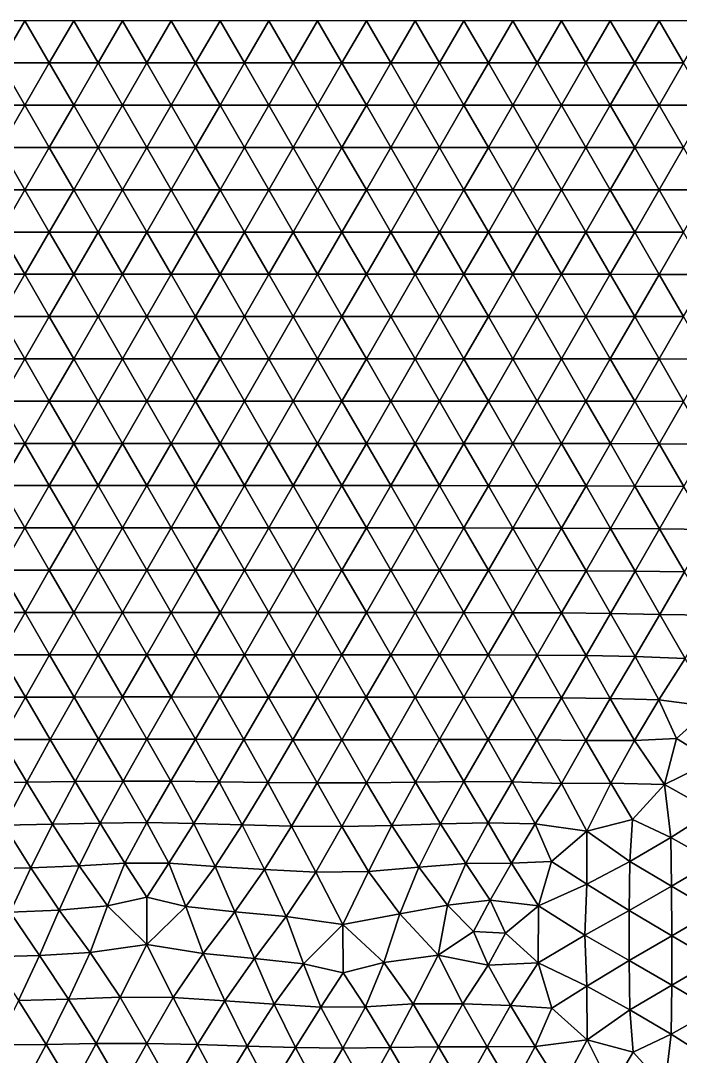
# Model space of a CAD drawing. Header units: metres. Extents: x 0 to 72, y -280 to 0.
# Drawn here: x 9.383 to 12.087, y -4.244 to 0 of the extents above; entities that cross this region are included whole.
import ezdxf

# ---------------------------------------------------------------- set-up
doc = ezdxf.new("R2010")
doc.units = ezdxf.units.M

msp = doc.modelspace()

# ---------------------------------------------------------------- linework, layer by layer
at = {"layer": 'layer', "color": 0}
for points in [[(9.4, 0), (9.2, 0), (9.3, -0.173205)], [(9.5, -0.173205), (9.4, 0), (9.3, -0.173205)], [(9.6, 0), (9.4, 0), (9.5, -0.173205)], [(9.7, -0.173205), (9.6, 0), (9.5, -0.173205)], [(9.8, 0), (9.6, 0), (9.7, -0.173205)], [(9.9, -0.173205), (9.8, 0), (9.7, -0.173205)], [(10, 0), (9.8, 0), (9.9, -0.173205)], [(10.1, -0.173205), (10, 0), (9.9, -0.173205)], [(10.2, 0), (10, 0), (10.1, -0.173205)], [(10.3, -0.173205), (10.2, 0), (10.1, -0.173205)], [(10.4, 0), (10.2, 0), (10.3, -0.173205)], [(10.5, -0.173205), (10.4, 0), (10.3, -0.173205)], [(10.6, 0), (10.4, 0), (10.5, -0.173205)], [(10.7, -0.173205), (10.6, 0), (10.5, -0.173205)], [(10.8, 0), (10.6, 0), (10.7, -0.173205)], [(10.9, -0.173205), (10.8, 0), (10.7, -0.173205)], [(11, 0), (10.8, 0), (10.9, -0.173205)], [(11.1, -0.173205), (11, 0), (10.9, -0.173205)], [(11.2, 0), (11, 0), (11.1, -0.173205)], [(11.3, -0.173205), (11.2, 0), (11.1, -0.173205)], [(11.4, 0), (11.2, 0), (11.3, -0.173205)], [(11.5, -0.173205), (11.4, 0), (11.3, -0.173205)], [(11.6, 0), (11.4, 0), (11.5, -0.173205)], [(11.7, -0.173206), (11.6, 0), (11.5, -0.173205)], [(11.8, 0), (11.6, 0), (11.7, -0.173206)], [(11.9, -0.173207), (11.8, 0), (11.7, -0.173206)], [(12, 0), (11.8, 0), (11.9, -0.173207)], [(12.1, -0.17321), (12, 0), (11.9, -0.173207)], [(12.2, 0), (12, 0), (12.1, -0.17321)], [(9.4, -0.34641), (9.3, -0.173205), (9.2, -0.34641)], [(9.5, -0.173205), (9.3, -0.173205), (9.4, -0.34641)], [(9.6, -0.34641), (9.5, -0.173205), (9.4, -0.34641)], [(9.7, -0.173205), (9.5, -0.173205), (9.6, -0.34641)], [(9.8, -0.34641), (9.7, -0.173205), (9.6, -0.34641)], [(9.9, -0.173205), (9.7, -0.173205), (9.8, -0.34641)], [(10, -0.34641), (9.9, -0.173205), (9.8, -0.34641)], [(10.1, -0.173205), (9.9, -0.173205), (10, -0.34641)], [(10.2, -0.34641), (10.1, -0.173205), (10, -0.34641)], [(10.3, -0.173205), (10.1, -0.173205), (10.2, -0.34641)], [(10.4, -0.34641), (10.3, -0.173205), (10.2, -0.34641)], [(10.5, -0.173205), (10.3, -0.173205), (10.4, -0.34641)], [(10.6, -0.34641), (10.5, -0.173205), (10.4, -0.34641)], [(10.7, -0.173205), (10.5, -0.173205), (10.6, -0.34641)], [(10.8, -0.34641), (10.7, -0.173205), (10.6, -0.34641)], [(10.9, -0.173205), (10.7, -0.173205), (10.8, -0.34641)], [(11, -0.34641), (10.9, -0.173205), (10.8, -0.34641)], [(11.1, -0.173205), (10.9, -0.173205), (11, -0.34641)], [(11.2, -0.34641), (11.1, -0.173205), (11, -0.34641)], [(11.3, -0.173205), (11.1, -0.173205), (11.2, -0.34641)], [(11.4, -0.346411), (11.3, -0.173205), (11.2, -0.34641)], [(11.5, -0.173205), (11.3, -0.173205), (11.4, -0.346411)], [(11.6, -0.346412), (11.5, -0.173205), (11.4, -0.346411)], [(11.7, -0.173206), (11.5, -0.173205), (11.6, -0.346412)], [(11.8, -0.346413), (11.7, -0.173206), (11.6, -0.346412)], [(11.9, -0.173207), (11.7, -0.173206), (11.8, -0.346413)], [(12, -0.346417), (11.9, -0.173207), (11.8, -0.346413)], [(12.1, -0.17321), (11.9, -0.173207), (12, -0.346417)], [(12.2, -0.346426), (12.1, -0.17321), (12, -0.346417)], [(9.4, -0.34641), (9.2, -0.34641), (9.3, -0.519615)], [(9.5, -0.519615), (9.4, -0.34641), (9.3, -0.519615)], [(9.6, -0.34641), (9.4, -0.34641), (9.5, -0.519615)], [(9.7, -0.519615), (9.6, -0.34641), (9.5, -0.519615)], [(9.8, -0.34641), (9.6, -0.34641), (9.7, -0.519615)], [(9.9, -0.519615), (9.8, -0.34641), (9.7, -0.519615)], [(10, -0.34641), (9.8, -0.34641), (9.9, -0.519615)], [(10.1, -0.519615), (10, -0.34641), (9.9, -0.519615)], [(10.2, -0.34641), (10, -0.34641), (10.1, -0.519615)], [(10.3, -0.519615), (10.2, -0.34641), (10.1, -0.519615)], [(10.4, -0.34641), (10.2, -0.34641), (10.3, -0.519615)], [(10.5, -0.519615), (10.4, -0.34641), (10.3, -0.519615)], [(10.6, -0.34641), (10.4, -0.34641), (10.5, -0.519615)], [(10.7, -0.519615), (10.6, -0.34641), (10.5, -0.519615)], [(10.8, -0.34641), (10.6, -0.34641), (10.7, -0.519615)], [(10.9, -0.519615), (10.8, -0.34641), (10.7, -0.519615)], [(11, -0.34641), (10.8, -0.34641), (10.9, -0.519615)], [(11.1, -0.519616), (11, -0.34641), (10.9, -0.519615)], [(11.2, -0.34641), (11, -0.34641), (11.1, -0.519616)], [(11.3, -0.519616), (11.2, -0.34641), (11.1, -0.519616)], [(11.4, -0.346411), (11.2, -0.34641), (11.3, -0.519616)], [(11.5, -0.519617), (11.4, -0.346411), (11.3, -0.519616)], [(11.6, -0.346412), (11.4, -0.346411), (11.5, -0.519617)], [(11.7, -0.51962), (11.6, -0.346412), (11.5, -0.519617)], [(11.8, -0.346413), (11.6, -0.346412), (11.7, -0.51962)], [(11.9, -0.519626), (11.8, -0.346413), (11.7, -0.51962)], [(12, -0.346417), (11.8, -0.346413), (11.9, -0.519626)], [(12.1, -0.519638), (12, -0.346417), (11.9, -0.519626)], [(12.2, -0.346426), (12, -0.346417), (12.1, -0.519638)], [(9.4, -0.69282), (9.3, -0.519615), (9.2, -0.69282)], [(9.5, -0.519615), (9.3, -0.519615), (9.4, -0.69282)], [(9.6, -0.69282), (9.5, -0.519615), (9.4, -0.69282)], [(9.7, -0.519615), (9.5, -0.519615), (9.6, -0.69282)], [(9.8, -0.69282), (9.7, -0.519615), (9.6, -0.69282)], [(9.9, -0.519615), (9.7, -0.519615), (9.8, -0.69282)], [(10, -0.69282), (9.9, -0.519615), (9.8, -0.69282)], [(10.1, -0.519615), (9.9, -0.519615), (10, -0.69282)], [(10.2, -0.69282), (10.1, -0.519615), (10, -0.69282)], [(10.3, -0.519615), (10.1, -0.519615), (10.2, -0.69282)], [(10.4, -0.69282), (10.3, -0.519615), (10.2, -0.69282)], [(10.5, -0.519615), (10.3, -0.519615), (10.4, -0.69282)], [(10.6, -0.69282), (10.5, -0.519615), (10.4, -0.69282)], [(10.7, -0.519615), (10.5, -0.519615), (10.6, -0.69282)], [(10.8, -0.692821), (10.7, -0.519615), (10.6, -0.69282)], [(10.9, -0.519615), (10.7, -0.519615), (10.8, -0.692821)], [(11, -0.692821), (10.9, -0.519615), (10.8, -0.692821)], [(11.1, -0.519616), (10.9, -0.519615), (11, -0.692821)], [(11.2, -0.692821), (11.1, -0.519616), (11, -0.692821)], [(11.3, -0.519616), (11.1, -0.519616), (11.2, -0.692821)], [(11.4, -0.692823), (11.3, -0.519616), (11.2, -0.692821)], [(11.5, -0.519617), (11.3, -0.519616), (11.4, -0.692823)], [(11.6, -0.692827), (11.5, -0.519617), (11.4, -0.692823)], [(11.7, -0.51962), (11.5, -0.519617), (11.6, -0.692827)], [(11.8, -0.692836), (11.7, -0.51962), (11.6, -0.692827)], [(11.9, -0.519626), (11.7, -0.51962), (11.8, -0.692836)], [(12, -0.692853), (11.9, -0.519626), (11.8, -0.692836)], [(12.1, -0.519638), (11.9, -0.519626), (12, -0.692853)], [(12.2, -0.692888), (12.1, -0.519638), (12, -0.692853)], [(9.4, -0.69282), (9.2, -0.69282), (9.3, -0.866026)], [(9.5, -0.866026), (9.4, -0.69282), (9.3, -0.866026)], [(9.6, -0.69282), (9.4, -0.69282), (9.5, -0.866026)], [(9.7, -0.866026), (9.6, -0.69282), (9.5, -0.866026)], [(9.8, -0.69282), (9.6, -0.69282), (9.7, -0.866026)], [(9.9, -0.866026), (9.8, -0.69282), (9.7, -0.866026)], [(10, -0.69282), (9.8, -0.69282), (9.9, -0.866026)], [(10.1, -0.866026), (10, -0.69282), (9.9, -0.866026)], [(10.2, -0.69282), (10, -0.69282), (10.1, -0.866026)], [(10.3, -0.866026), (10.2, -0.69282), (10.1, -0.866026)], [(10.4, -0.69282), (10.2, -0.69282), (10.3, -0.866026)], [(10.5, -0.866026), (10.4, -0.69282), (10.3, -0.866026)], [(10.6, -0.69282), (10.4, -0.69282), (10.5, -0.866026)], [(10.7, -0.866026), (10.6, -0.69282), (10.5, -0.866026)], [(10.8, -0.692821), (10.6, -0.69282), (10.7, -0.866026)], [(10.9, -0.866026), (10.8, -0.692821), (10.7, -0.866026)], [(11, -0.692821), (10.8, -0.692821), (10.9, -0.866026)], [(11.1, -0.866027), (11, -0.692821), (10.9, -0.866026)], [(11.2, -0.692821), (11, -0.692821), (11.1, -0.866027)], [(11.3, -0.866029), (11.2, -0.692821), (11.1, -0.866027)], [(11.4, -0.692823), (11.2, -0.692821), (11.3, -0.866029)], [(11.5, -0.866034), (11.4, -0.692823), (11.3, -0.866029)], [(11.6, -0.692827), (11.4, -0.692823), (11.5, -0.866034)], [(11.7, -0.866046), (11.6, -0.692827), (11.5, -0.866034)], [(11.8, -0.692836), (11.6, -0.692827), (11.7, -0.866046)], [(11.9, -0.866071), (11.8, -0.692836), (11.7, -0.866046)], [(12, -0.692853), (11.8, -0.692836), (11.9, -0.866071)], [(12.1, -0.86612), (12, -0.692853), (11.9, -0.866071)], [(12.2, -0.692888), (12, -0.692853), (12.1, -0.86612)], [(9.4, -1.03923), (9.3, -0.866026), (9.2, -1.03923)], [(9.5, -0.866026), (9.3, -0.866026), (9.4, -1.03923)], [(9.6, -1.03923), (9.5, -0.866026), (9.4, -1.03923)], [(9.7, -0.866026), (9.5, -0.866026), (9.6, -1.03923)], [(9.8, -1.03923), (9.7, -0.866026), (9.6, -1.03923)], [(9.9, -0.866026), (9.7, -0.866026), (9.8, -1.03923)], [(10, -1.03923), (9.9, -0.866026), (9.8, -1.03923)], [(10.1, -0.866026), (9.9, -0.866026), (10, -1.03923)], [(10.2, -1.03923), (10.1, -0.866026), (10, -1.03923)], [(10.3, -0.866026), (10.1, -0.866026), (10.2, -1.03923)], [(10.4, -1.03923), (10.3, -0.866026), (10.2, -1.03923)], [(10.5, -0.866026), (10.3, -0.866026), (10.4, -1.03923)], [(10.6, -1.03923), (10.5, -0.866026), (10.4, -1.03923)], [(10.7, -0.866026), (10.5, -0.866026), (10.6, -1.03923)], [(10.8, -1.03923), (10.7, -0.866026), (10.6, -1.03923)], [(10.9, -0.866026), (10.7, -0.866026), (10.8, -1.03923)], [(11, -1.03923), (10.9, -0.866026), (10.8, -1.03923)], [(11.1, -0.866027), (10.9, -0.866026), (11, -1.03923)], [(11.2, -1.03923), (11.1, -0.866027), (11, -1.03923)], [(11.3, -0.866029), (11.1, -0.866027), (11.2, -1.03923)], [(11.4, -1.03924), (11.3, -0.866029), (11.2, -1.03923)], [(11.5, -0.866034), (11.3, -0.866029), (11.4, -1.03924)], [(11.6, -1.03926), (11.5, -0.866034), (11.4, -1.03924)], [(11.7, -0.866046), (11.5, -0.866034), (11.6, -1.03926)], [(11.8, -1.03929), (11.7, -0.866046), (11.6, -1.03926)], [(11.9, -0.866071), (11.7, -0.866046), (11.8, -1.03929)], [(12, -1.03936), (11.9, -0.866071), (11.8, -1.03929)], [(12.1, -0.86612), (11.9, -0.866071), (12, -1.03936)], [(12.2001, -1.03949), (12.1, -0.86612), (12, -1.03936)], [(9.4, -1.03923), (9.2, -1.03923), (9.3, -1.21244)], [(9.5, -1.21244), (9.4, -1.03923), (9.3, -1.21244)], [(9.6, -1.03923), (9.4, -1.03923), (9.5, -1.21244)], [(9.7, -1.21244), (9.6, -1.03923), (9.5, -1.21244)], [(9.8, -1.03923), (9.6, -1.03923), (9.7, -1.21244)], [(9.9, -1.21244), (9.8, -1.03923), (9.7, -1.21244)], [(10, -1.03923), (9.8, -1.03923), (9.9, -1.21244)], [(10.1, -1.21244), (10, -1.03923), (9.9, -1.21244)], [(10.2, -1.03923), (10, -1.03923), (10.1, -1.21244)], [(10.3, -1.21244), (10.2, -1.03923), (10.1, -1.21244)], [(10.4, -1.03923), (10.2, -1.03923), (10.3, -1.21244)], [(10.5, -1.21244), (10.4, -1.03923), (10.3, -1.21244)], [(10.6, -1.03923), (10.4, -1.03923), (10.5, -1.21244)], [(10.7, -1.21244), (10.6, -1.03923), (10.5, -1.21244)], [(10.8, -1.03923), (10.6, -1.03923), (10.7, -1.21244)], [(10.9, -1.21244), (10.8, -1.03923), (10.7, -1.21244)], [(11, -1.03923), (10.8, -1.03923), (10.9, -1.21244)], [(11.1, -1.21244), (11, -1.03923), (10.9, -1.21244)], [(11.2, -1.03923), (11, -1.03923), (11.1, -1.21244)], [(11.3, -1.21245), (11.2, -1.03923), (11.1, -1.21244)], [(11.4, -1.03924), (11.2, -1.03923), (11.3, -1.21245)], [(11.5, -1.21247), (11.4, -1.03924), (11.3, -1.21245)], [(11.6, -1.03926), (11.4, -1.03924), (11.5, -1.21247)], [(11.7, -1.21252), (11.6, -1.03926), (11.5, -1.21247)], [(11.8, -1.03929), (11.6, -1.03926), (11.7, -1.21252)], [(11.9001, -1.21262), (11.8, -1.03929), (11.7, -1.21252)], [(12, -1.03936), (11.8, -1.03929), (11.9001, -1.21262)], [(12.1001, -1.21279), (12, -1.03936), (11.9001, -1.21262)], [(12.2001, -1.03949), (12, -1.03936), (12.1001, -1.21279)], [(9.4, -1.38564), (9.3, -1.21244), (9.2, -1.38564)], [(9.5, -1.21244), (9.3, -1.21244), (9.4, -1.38564)], [(9.6, -1.38564), (9.5, -1.21244), (9.4, -1.38564)], [(9.7, -1.21244), (9.5, -1.21244), (9.6, -1.38564)], [(9.8, -1.38564), (9.7, -1.21244), (9.6, -1.38564)], [(9.9, -1.21244), (9.7, -1.21244), (9.8, -1.38564)], [(10, -1.38564), (9.9, -1.21244), (9.8, -1.38564)], [(10.1, -1.21244), (9.9, -1.21244), (10, -1.38564)], [(10.2, -1.38564), (10.1, -1.21244), (10, -1.38564)], [(10.3, -1.21244), (10.1, -1.21244), (10.2, -1.38564)], [(10.4, -1.38564), (10.3, -1.21244), (10.2, -1.38564)], [(10.5, -1.21244), (10.3, -1.21244), (10.4, -1.38564)], [(10.6, -1.38564), (10.5, -1.21244), (10.4, -1.38564)], [(10.7, -1.21244), (10.5, -1.21244), (10.6, -1.38564)], [(10.8, -1.38564), (10.7, -1.21244), (10.6, -1.38564)], [(10.9, -1.21244), (10.7, -1.21244), (10.8, -1.38564)], [(11, -1.38565), (10.9, -1.21244), (10.8, -1.38564)], [(11.1, -1.21244), (10.9, -1.21244), (11, -1.38565)], [(11.2, -1.38566), (11.1, -1.21244), (11, -1.38565)], [(11.3, -1.21245), (11.1, -1.21244), (11.2, -1.38566)], [(11.4, -1.38568), (11.3, -1.21245), (11.2, -1.38566)], [(11.5, -1.21247), (11.3, -1.21245), (11.4, -1.38568)], [(11.6, -1.38575), (11.5, -1.21247), (11.4, -1.38568)], [(11.7, -1.21252), (11.5, -1.21247), (11.6, -1.38575)], [(11.8001, -1.38588), (11.7, -1.21252), (11.6, -1.38575)], [(11.9001, -1.21262), (11.7, -1.21252), (11.8001, -1.38588)], [(12.0002, -1.38612), (11.9001, -1.21262), (11.8001, -1.38588)], [(12.1001, -1.21279), (11.9001, -1.21262), (12.0002, -1.38612)], [(12.2004, -1.38653), (12.1001, -1.21279), (12.0002, -1.38612)], [(9.4, -1.38564), (9.2, -1.38564), (9.30001, -1.55885)], [(9.50001, -1.55885), (9.4, -1.38564), (9.30001, -1.55885)], [(9.6, -1.38564), (9.4, -1.38564), (9.50001, -1.55885)], [(9.70001, -1.55885), (9.6, -1.38564), (9.50001, -1.55885)], [(9.8, -1.38564), (9.6, -1.38564), (9.70001, -1.55885)], [(9.90001, -1.55885), (9.8, -1.38564), (9.70001, -1.55885)], [(10, -1.38564), (9.8, -1.38564), (9.90001, -1.55885)], [(10.1, -1.55885), (10, -1.38564), (9.90001, -1.55885)], [(10.2, -1.38564), (10, -1.38564), (10.1, -1.55885)], [(10.3, -1.55885), (10.2, -1.38564), (10.1, -1.55885)], [(10.4, -1.38564), (10.2, -1.38564), (10.3, -1.55885)], [(10.5, -1.55885), (10.4, -1.38564), (10.3, -1.55885)], [(10.6, -1.38564), (10.4, -1.38564), (10.5, -1.55885)], [(10.7, -1.55885), (10.6, -1.38564), (10.5, -1.55885)], [(10.8, -1.38564), (10.6, -1.38564), (10.7, -1.55885)], [(10.9, -1.55886), (10.8, -1.38564), (10.7, -1.55885)], [(11, -1.38565), (10.8, -1.38564), (10.9, -1.55886)], [(11.1, -1.55887), (11, -1.38565), (10.9, -1.55886)], [(11.2, -1.38566), (11, -1.38565), (11.1, -1.55887)], [(11.3, -1.5589), (11.2, -1.38566), (11.1, -1.55887)], [(11.4, -1.38568), (11.2, -1.38566), (11.3, -1.5589)], [(11.5, -1.55897), (11.4, -1.38568), (11.3, -1.5589)], [(11.6, -1.38575), (11.4, -1.38568), (11.5, -1.55897)], [(11.7001, -1.55914), (11.6, -1.38575), (11.5, -1.55897)], [(11.8001, -1.38588), (11.6, -1.38575), (11.7001, -1.55914)], [(11.9003, -1.55947), (11.8001, -1.38588), (11.7001, -1.55914)], [(12.0002, -1.38612), (11.8001, -1.38588), (11.9003, -1.55947)], [(12.1006, -1.56004), (12.0002, -1.38612), (11.9003, -1.55947)], [(12.2004, -1.38653), (12.0002, -1.38612), (12.1006, -1.56004)], [(9.40002, -1.73206), (9.30001, -1.55885), (9.20002, -1.73207)], [(9.50001, -1.55885), (9.30001, -1.55885), (9.40002, -1.73206)], [(9.60002, -1.73206), (9.50001, -1.55885), (9.40002, -1.73206)], [(9.70001, -1.55885), (9.50001, -1.55885), (9.60002, -1.73206)], [(9.80002, -1.73206), (9.70001, -1.55885), (9.60002, -1.73206)], [(9.90001, -1.55885), (9.70001, -1.55885), (9.80002, -1.73206)], [(10, -1.73206), (9.90001, -1.55885), (9.80002, -1.73206)], [(10.1, -1.55885), (9.90001, -1.55885), (10, -1.73206)], [(10.2, -1.73206), (10.1, -1.55885), (10, -1.73206)], [(10.3, -1.55885), (10.1, -1.55885), (10.2, -1.73206)], [(10.4, -1.73206), (10.3, -1.55885), (10.2, -1.73206)], [(10.5, -1.55885), (10.3, -1.55885), (10.4, -1.73206)], [(10.6, -1.73206), (10.5, -1.55885), (10.4, -1.73206)], [(10.7, -1.55885), (10.5, -1.55885), (10.6, -1.73206)], [(10.8, -1.73207), (10.7, -1.55885), (10.6, -1.73206)], [(10.9, -1.55886), (10.7, -1.55885), (10.8, -1.73207)], [(11, -1.73208), (10.9, -1.55886), (10.8, -1.73207)], [(11.1, -1.55887), (10.9, -1.55886), (11, -1.73208)], [(11.2, -1.73211), (11.1, -1.55887), (11, -1.73208)], [(11.3, -1.5589), (11.1, -1.55887), (11.2, -1.73211)], [(11.4, -1.7322), (11.3, -1.5589), (11.2, -1.73211)], [(11.5, -1.55897), (11.3, -1.5589), (11.4, -1.7322)], [(11.6001, -1.7324), (11.5, -1.55897), (11.4, -1.7322)], [(11.7001, -1.55914), (11.5, -1.55897), (11.6001, -1.7324)], [(11.8004, -1.73281), (11.7001, -1.55914), (11.6001, -1.7324)], [(11.9003, -1.55947), (11.7001, -1.55914), (11.8004, -1.73281)], [(12.0008, -1.73356), (11.9003, -1.55947), (11.8004, -1.73281)], [(12.1006, -1.56004), (11.9003, -1.55947), (12.0008, -1.73356)], [(12.2016, -1.73476), (12.1006, -1.56004), (12.0008, -1.73356)], [(9.40002, -1.73206), (9.20002, -1.73207), (9.30005, -1.90529)], [(9.50005, -1.90528), (9.40002, -1.73206), (9.30005, -1.90529)], [(9.60002, -1.73206), (9.40002, -1.73206), (9.50005, -1.90528)], [(9.70004, -1.90527), (9.60002, -1.73206), (9.50005, -1.90528)], [(9.80002, -1.73206), (9.60002, -1.73206), (9.70004, -1.90527)], [(9.90002, -1.90527), (9.80002, -1.73206), (9.70004, -1.90527)], [(10, -1.73206), (9.80002, -1.73206), (9.90002, -1.90527)], [(10.1, -1.90526), (10, -1.73206), (9.90002, -1.90527)], [(10.2, -1.73206), (10, -1.73206), (10.1, -1.90526)], [(10.3, -1.90527), (10.2, -1.73206), (10.1, -1.90526)], [(10.4, -1.73206), (10.2, -1.73206), (10.3, -1.90527)], [(10.5, -1.90527), (10.4, -1.73206), (10.3, -1.90527)], [(10.6, -1.73206), (10.4, -1.73206), (10.5, -1.90527)], [(10.7, -1.90528), (10.6, -1.73206), (10.5, -1.90527)], [(10.8, -1.73207), (10.6, -1.73206), (10.7, -1.90528)], [(10.9, -1.90529), (10.8, -1.73207), (10.7, -1.90528)], [(11, -1.73208), (10.8, -1.73207), (10.9, -1.90529)], [(11.1, -1.90533), (11, -1.73208), (10.9, -1.90529)], [(11.2, -1.73211), (11, -1.73208), (11.1, -1.90533)], [(11.3, -1.90542), (11.2, -1.73211), (11.1, -1.90533)], [(11.4, -1.7322), (11.2, -1.73211), (11.3, -1.90542)], [(11.5001, -1.90565), (11.4, -1.7322), (11.3, -1.90542)], [(11.6001, -1.7324), (11.4, -1.7322), (11.5001, -1.90565)], [(11.7004, -1.90613), (11.6001, -1.7324), (11.5001, -1.90565)], [(11.8004, -1.73281), (11.6001, -1.7324), (11.7004, -1.90613)], [(11.9009, -1.90704), (11.8004, -1.73281), (11.7004, -1.90613)], [(12.0008, -1.73356), (11.8004, -1.73281), (11.9009, -1.90704)], [(12.1019, -1.90856), (12.0008, -1.73356), (11.9009, -1.90704)], [(12.2016, -1.73476), (12.0008, -1.73356), (12.1019, -1.90856)], [(9.40011, -2.07851), (9.30005, -1.90529), (9.20012, -2.07853)], [(9.50005, -1.90528), (9.30005, -1.90529), (9.40011, -2.07851)], [(9.60009, -2.0785), (9.50005, -1.90528), (9.40011, -2.07851)], [(9.70004, -1.90527), (9.50005, -1.90528), (9.60009, -2.0785)], [(9.80006, -2.07848), (9.70004, -1.90527), (9.60009, -2.0785)], [(9.90002, -1.90527), (9.70004, -1.90527), (9.80006, -2.07848)], [(10, -2.07848), (9.90002, -1.90527), (9.80006, -2.07848)], [(10.1, -1.90526), (9.90002, -1.90527), (10, -2.07848)], [(10.2, -2.07848), (10.1, -1.90526), (10, -2.07848)], [(10.3, -1.90527), (10.1, -1.90526), (10.2, -2.07848)], [(10.4, -2.07849), (10.3, -1.90527), (10.2, -2.07848)], [(10.5, -1.90527), (10.3, -1.90527), (10.4, -2.07849)], [(10.6, -2.07851), (10.5, -1.90527), (10.4, -2.07849)], [(10.7, -1.90528), (10.5, -1.90527), (10.6, -2.07851)], [(10.8, -2.07852), (10.7, -1.90528), (10.6, -2.07851)], [(10.9, -1.90529), (10.7, -1.90528), (10.8, -2.07852)], [(11, -2.07855), (10.9, -1.90529), (10.8, -2.07852)], [(11.1, -1.90533), (10.9, -1.90529), (11, -2.07855)], [(11.2, -2.07864), (11.1, -1.90533), (11, -2.07855)], [(11.3, -1.90542), (11.1, -1.90533), (11.2, -2.07864)], [(11.4001, -2.07888), (11.3, -1.90542), (11.2, -2.07864)], [(11.5001, -1.90565), (11.3, -1.90542), (11.4001, -2.07888)], [(11.6003, -2.07942), (11.5001, -1.90565), (11.4001, -2.07888)], [(11.7004, -1.90613), (11.5001, -1.90565), (11.6003, -2.07942)], [(11.8009, -2.08046), (11.7004, -1.90613), (11.6003, -2.07942)], [(11.9009, -1.90704), (11.7004, -1.90613), (11.8009, -2.08046)], [(12.002, -2.08218), (11.9009, -1.90704), (11.8009, -2.08046)], [(12.1019, -1.90856), (11.9009, -1.90704), (12.002, -2.08218)], [(12.2038, -2.08485), (12.1019, -1.90856), (12.002, -2.08218)], [(9.40011, -2.07851), (9.20012, -2.07853), (9.30025, -2.25179)], [(9.50022, -2.25175), (9.40011, -2.07851), (9.30025, -2.25179)], [(9.60009, -2.0785), (9.40011, -2.07851), (9.50022, -2.25175)], [(9.70016, -2.25172), (9.60009, -2.0785), (9.50022, -2.25175)], [(9.80006, -2.07848), (9.60009, -2.0785), (9.70016, -2.25172)], [(9.90009, -2.25169), (9.80006, -2.07848), (9.70016, -2.25172)], [(10, -2.07848), (9.80006, -2.07848), (9.90009, -2.25169)], [(10.1, -2.2517), (10, -2.07848), (9.90009, -2.25169)], [(10.2, -2.07848), (10, -2.07848), (10.1, -2.2517)], [(10.3, -2.25172), (10.2, -2.07848), (10.1, -2.2517)], [(10.4, -2.07849), (10.2, -2.07848), (10.3, -2.25172)], [(10.4999, -2.25175), (10.4, -2.07849), (10.3, -2.25172)], [(10.6, -2.07851), (10.4, -2.07849), (10.4999, -2.25175)], [(10.6999, -2.25178), (10.6, -2.07851), (10.4999, -2.25175)], [(10.8, -2.07852), (10.6, -2.07851), (10.6999, -2.25178)], [(10.8999, -2.2518), (10.8, -2.07852), (10.6999, -2.25178)], [(11, -2.07855), (10.8, -2.07852), (10.8999, -2.2518)], [(11.1, -2.25187), (11, -2.07855), (10.8999, -2.2518)], [(11.2, -2.07864), (11, -2.07855), (11.1, -2.25187)], [(11.3, -2.25209), (11.2, -2.07864), (11.1, -2.25187)], [(11.4001, -2.07888), (11.2, -2.07864), (11.3, -2.25209)], [(11.5002, -2.25265), (11.4001, -2.07888), (11.3, -2.25209)], [(11.6003, -2.07942), (11.4001, -2.07888), (11.5002, -2.25265)], [(11.7007, -2.2538), (11.6003, -2.07942), (11.5002, -2.25265)], [(11.8009, -2.08046), (11.6003, -2.07942), (11.7007, -2.2538)], [(11.9019, -2.25578), (11.8009, -2.08046), (11.7007, -2.2538)], [(12.002, -2.08218), (11.8009, -2.08046), (11.9019, -2.25578)], [(12.1038, -2.25852), (12.002, -2.08218), (11.9019, -2.25578)], [(12.2038, -2.08485), (12.002, -2.08218), (12.1038, -2.25852)], [(9.4005, -2.42508), (9.30025, -2.25179), (9.20053, -2.42516)], [(9.50022, -2.25175), (9.30025, -2.25179), (9.4005, -2.42508)], [(9.6004, -2.42499), (9.50022, -2.25175), (9.4005, -2.42508)], [(9.70016, -2.25172), (9.50022, -2.25175), (9.6004, -2.42499)], [(9.80025, -2.42492), (9.70016, -2.25172), (9.6004, -2.42499)], [(9.90009, -2.25169), (9.70016, -2.25172), (9.80025, -2.42492)], [(10.0001, -2.42491), (9.90009, -2.25169), (9.80025, -2.42492)], [(10.1, -2.2517), (9.90009, -2.25169), (10.0001, -2.42491)], [(10.1999, -2.42495), (10.1, -2.2517), (10.0001, -2.42491)], [(10.3, -2.25172), (10.1, -2.2517), (10.1999, -2.42495)], [(10.3998, -2.42503), (10.3, -2.25172), (10.1999, -2.42495)], [(10.4999, -2.25175), (10.3, -2.25172), (10.3998, -2.42503)], [(10.5998, -2.4251), (10.4999, -2.25175), (10.3998, -2.42503)], [(10.6999, -2.25178), (10.4999, -2.25175), (10.5998, -2.4251)], [(10.7999, -2.42513), (10.6999, -2.25178), (10.5998, -2.4251)], [(10.8999, -2.2518), (10.6999, -2.25178), (10.7999, -2.42513)], [(10.9999, -2.42516), (10.8999, -2.2518), (10.7999, -2.42513)], [(11.1, -2.25187), (10.8999, -2.2518), (10.9999, -2.42516)], [(11.1999, -2.42531), (11.1, -2.25187), (10.9999, -2.42516)], [(11.3, -2.25209), (11.1, -2.25187), (11.1999, -2.42531)], [(11.4, -2.4258), (11.3, -2.25209), (11.1999, -2.42531)], [(11.5002, -2.25265), (11.3, -2.25209), (11.4, -2.4258)], [(11.6004, -2.42695), (11.5002, -2.25265), (11.4, -2.4258)], [(11.7007, -2.2538), (11.5002, -2.25265), (11.6004, -2.42695)], [(11.8013, -2.42917), (11.7007, -2.2538), (11.6004, -2.42695)], [(11.9019, -2.25578), (11.7007, -2.2538), (11.8013, -2.42917)], [(12.0035, -2.43274), (11.9019, -2.25578), (11.8013, -2.42917)], [(12.1038, -2.25852), (11.9019, -2.25578), (12.0035, -2.43274)], [(12.2068, -2.43596), (12.1038, -2.25852), (12.0035, -2.43274)], [(9.4005, -2.42508), (9.20053, -2.42516), (9.30108, -2.59856)], [(9.50093, -2.59837), (9.4005, -2.42508), (9.30108, -2.59856)], [(9.6004, -2.42499), (9.4005, -2.42508), (9.50093, -2.59837)], [(9.70065, -2.59819), (9.6004, -2.42499), (9.50093, -2.59837)], [(9.80025, -2.42492), (9.6004, -2.42499), (9.70065, -2.59819)], [(9.90027, -2.5981), (9.80025, -2.42492), (9.70065, -2.59819)], [(10.0001, -2.42491), (9.80025, -2.42492), (9.90027, -2.5981)], [(10.0999, -2.59815), (10.0001, -2.42491), (9.90027, -2.5981)], [(10.1999, -2.42495), (10.0001, -2.42491), (10.0999, -2.59815)], [(10.2997, -2.59833), (10.1999, -2.42495), (10.0999, -2.59815)], [(10.3998, -2.42503), (10.1999, -2.42495), (10.2997, -2.59833)], [(10.4996, -2.59852), (10.3998, -2.42503), (10.2997, -2.59833)], [(10.5998, -2.4251), (10.3998, -2.42503), (10.4996, -2.59852)], [(10.6997, -2.59861), (10.5998, -2.4251), (10.4996, -2.59852)], [(10.7999, -2.42513), (10.5998, -2.4251), (10.6997, -2.59861)], [(10.8998, -2.59859), (10.7999, -2.42513), (10.6997, -2.59861)], [(10.9999, -2.42516), (10.7999, -2.42513), (10.8998, -2.59859)], [(11.0998, -2.5986), (10.9999, -2.42516), (10.8998, -2.59859)], [(11.1999, -2.42531), (10.9999, -2.42516), (11.0998, -2.5986)], [(11.2998, -2.59893), (11.1999, -2.42531), (11.0998, -2.5986)], [(11.4, -2.4258), (11.1999, -2.42531), (11.2998, -2.59893)], [(11.4999, -2.5999), (11.4, -2.4258), (11.2998, -2.59893)], [(11.6004, -2.42695), (11.4, -2.4258), (11.4999, -2.5999)], [(11.7004, -2.60192), (11.6004, -2.42695), (11.4999, -2.5999)], [(11.8013, -2.42917), (11.6004, -2.42695), (11.7004, -2.60192)], [(11.9018, -2.60589), (11.8013, -2.42917), (11.7004, -2.60192)], [(12.0035, -2.43274), (11.8013, -2.42917), (11.9018, -2.60589)], [(12.1066, -2.61351), (12.0035, -2.43274), (11.9018, -2.60589)], [(12.2068, -2.43596), (12.0035, -2.43274), (12.1066, -2.61351)], [(9.40206, -2.772), (9.30108, -2.59856), (9.20224, -2.77236)], [(9.50093, -2.59837), (9.30108, -2.59856), (9.40206, -2.772)], [(9.6016, -2.77159), (9.50093, -2.59837), (9.40206, -2.772)], [(9.70065, -2.59819), (9.50093, -2.59837), (9.6016, -2.77159)], [(9.80085, -2.77127), (9.70065, -2.59819), (9.6016, -2.77159)], [(9.90027, -2.5981), (9.70065, -2.59819), (9.80085, -2.77127)], [(10, -2.77125), (9.90027, -2.5981), (9.80085, -2.77127)], [(10.0999, -2.59815), (9.90027, -2.5981), (10, -2.77125)], [(10.1993, -2.77157), (10.0999, -2.59815), (10, -2.77125)], [(10.2997, -2.59833), (10.0999, -2.59815), (10.1993, -2.77157)], [(10.3991, -2.77206), (10.2997, -2.59833), (10.1993, -2.77157)], [(10.4996, -2.59852), (10.2997, -2.59833), (10.3991, -2.77206)], [(10.5993, -2.7724), (10.4996, -2.59852), (10.3991, -2.77206)], [(10.6997, -2.59861), (10.4996, -2.59852), (10.5993, -2.7724)], [(10.7997, -2.77238), (10.6997, -2.59861), (10.5993, -2.7724)], [(10.8998, -2.59859), (10.6997, -2.59861), (10.7997, -2.77238)], [(10.9998, -2.77214), (10.8998, -2.59859), (10.7997, -2.77238)], [(11.0998, -2.5986), (10.8998, -2.59859), (10.9998, -2.77214)], [(11.1997, -2.77213), (11.0998, -2.5986), (10.9998, -2.77214)], [(11.2998, -2.59893), (11.0998, -2.5986), (11.1997, -2.77213)], [(11.3996, -2.77287), (11.2998, -2.59893), (11.1997, -2.77213)], [(11.4999, -2.5999), (11.2998, -2.59893), (11.3996, -2.77287)], [(11.5998, -2.77448), (11.4999, -2.5999), (11.3996, -2.77287)], [(11.7004, -2.60192), (11.4999, -2.5999), (11.5998, -2.77448)], [(11.8, -2.77713), (11.7004, -2.60192), (11.5998, -2.77448)], [(11.9018, -2.60589), (11.7004, -2.60192), (11.8, -2.77713)], [(11.9991, -2.78301), (11.9018, -2.60589), (11.8, -2.77713)], [(12.1066, -2.61351), (11.9018, -2.60589), (11.9991, -2.78301)], [(12.216, -2.81199), (12.1066, -2.61351), (11.9991, -2.78301)], [(9.40206, -2.772), (9.20224, -2.77236), (9.30428, -2.94618)], [(9.50367, -2.94535), (9.40206, -2.772), (9.30428, -2.94618)], [(9.6016, -2.77159), (9.40206, -2.772), (9.50367, -2.94535)], [(9.70239, -2.94447), (9.6016, -2.77159), (9.50367, -2.94535)], [(9.80085, -2.77127), (9.6016, -2.77159), (9.70239, -2.94447)], [(9.90059, -2.94406), (9.80085, -2.77127), (9.70239, -2.94447)], [(10, -2.77125), (9.80085, -2.77127), (9.90059, -2.94406)], [(10.0989, -2.9445), (10, -2.77125), (9.90059, -2.94406)], [(10.1993, -2.77157), (10, -2.77125), (10.0989, -2.9445)], [(10.298, -2.9456), (10.1993, -2.77157), (10.0989, -2.9445)], [(10.3991, -2.77206), (10.1993, -2.77157), (10.298, -2.9456)], [(10.4983, -2.94666), (10.3991, -2.77206), (10.298, -2.9456)], [(10.5993, -2.7724), (10.3991, -2.77206), (10.4983, -2.94666)], [(10.6992, -2.94698), (10.5993, -2.7724), (10.4983, -2.94666)], [(10.7997, -2.77238), (10.5993, -2.7724), (10.6992, -2.94698)], [(10.9, -2.94636), (10.7997, -2.77238), (10.6992, -2.94698)], [(10.9998, -2.77214), (10.7997, -2.77238), (10.9, -2.94636)], [(11.1, -2.94553), (10.9998, -2.77214), (10.9, -2.94636)], [(11.1997, -2.77213), (10.9998, -2.77214), (11.1, -2.94553)], [(11.2995, -2.94569), (11.1997, -2.77213), (11.1, -2.94553)], [(11.3996, -2.77287), (11.1997, -2.77213), (11.2995, -2.94569)], [(11.4993, -2.94753), (11.3996, -2.77287), (11.2995, -2.94569)], [(11.5998, -2.77448), (11.3996, -2.77287), (11.4993, -2.94753)], [(11.7, -2.94961), (11.5998, -2.77448), (11.4993, -2.94753)], [(11.8, -2.77713), (11.5998, -2.77448), (11.7, -2.94961)], [(11.8, -2.77713), (11.7, -2.94961), (11.8991, -2.95022)], [(11.9991, -2.78301), (11.8, -2.77713), (11.8991, -2.95022)], [(12.0713, -2.94113), (11.9991, -2.78301), (11.8991, -2.95022)], [(12.216, -2.81199), (11.9991, -2.78301), (12.0713, -2.94113)], [(12.2201, -3.03316), (12.216, -2.81199), (12.0713, -2.94113)], [(9.40773, -3.12), (9.30428, -2.94618), (9.20832, -3.12139)], [(9.50367, -2.94535), (9.30428, -2.94618), (9.40773, -3.12)], [(9.60599, -3.11804), (9.50367, -2.94535), (9.40773, -3.12)], [(9.70239, -2.94447), (9.50367, -2.94535), (9.60599, -3.11804)], [(9.8027, -3.1164), (9.70239, -2.94447), (9.60599, -3.11804)], [(9.90059, -2.94406), (9.70239, -2.94447), (9.8027, -3.1164)], [(9.99876, -3.11648), (9.90059, -2.94406), (9.8027, -3.1164)], [(10.0989, -2.9445), (9.90059, -2.94406), (9.99876, -3.11648)], [(10.196, -3.11854), (10.0989, -2.9445), (9.99876, -3.11648)], [(10.298, -2.9456), (10.0989, -2.9445), (10.196, -3.11854)], [(10.3958, -3.12133), (10.298, -2.9456), (10.196, -3.11854)], [(10.4983, -2.94666), (10.298, -2.9456), (10.3958, -3.12133)], [(10.5977, -3.12307), (10.4983, -2.94666), (10.3958, -3.12133)], [(10.6992, -2.94698), (10.4983, -2.94666), (10.5977, -3.12307)], [(10.8002, -3.12242), (10.6992, -2.94698), (10.5977, -3.12307)], [(10.9, -2.94636), (10.6992, -2.94698), (10.8002, -3.12242)], [(11.0013, -3.11989), (10.9, -2.94636), (10.8002, -3.12242)], [(11.1, -2.94553), (10.9, -2.94636), (11.0013, -3.11989)], [(11.2002, -3.11794), (11.1, -2.94553), (11.0013, -3.11989)], [(11.2995, -2.94569), (11.1, -2.94553), (11.2002, -3.11794)], [(11.3982, -3.11917), (11.2995, -2.94569), (11.2002, -3.11794)], [(11.4993, -2.94753), (11.2995, -2.94569), (11.3982, -3.11917)], [(11.5994, -3.12531), (11.4993, -2.94753), (11.3982, -3.11917)], [(11.7, -2.94961), (11.4993, -2.94753), (11.5994, -3.12531)], [(11.8027, -3.12446), (11.7, -2.94961), (11.5994, -3.12531)], [(11.8991, -2.95022), (11.7, -2.94961), (11.8027, -3.12446)], [(12.0218, -3.1297), (11.8991, -2.95022), (11.8027, -3.12446)], [(12.0218, -3.1297), (12.0713, -2.94113), (11.8991, -2.95022)], [(12.0218, -3.1297), (12.2201, -3.03316), (12.0713, -2.94113)], [(12.2182, -3.2396), (12.2201, -3.03316), (12.0218, -3.1297)], [(9.40773, -3.12), (9.20832, -3.12139), (9.31478, -3.29637)], [(9.51325, -3.29307), (9.40773, -3.12), (9.31478, -3.29637)], [(9.60599, -3.11804), (9.40773, -3.12), (9.51325, -3.29307)], [(9.70865, -3.28854), (9.60599, -3.11804), (9.51325, -3.29307)], [(9.8027, -3.1164), (9.60599, -3.11804), (9.70865, -3.28854)], [(9.9006, -3.28619), (9.8027, -3.1164), (9.70865, -3.28854)], [(9.99876, -3.11648), (9.8027, -3.1164), (9.9006, -3.28619)], [(10.093, -3.2892), (9.99876, -3.11648), (9.9006, -3.28619)], [(10.196, -3.11854), (9.99876, -3.11648), (10.093, -3.2892)], [(10.2903, -3.29534), (10.196, -3.11854), (10.093, -3.2892)], [(10.3958, -3.12133), (10.196, -3.11854), (10.2903, -3.29534)], [(10.4931, -3.30101), (10.3958, -3.12133), (10.2903, -3.29534)], [(10.5977, -3.12307), (10.3958, -3.12133), (10.4931, -3.30101)], [(10.6993, -3.30261), (10.5977, -3.12307), (10.4931, -3.30101)], [(10.8002, -3.12242), (10.5977, -3.12307), (10.6993, -3.30261)], [(10.9044, -3.29783), (10.8002, -3.12242), (10.6993, -3.30261)], [(11.0013, -3.11989), (10.8002, -3.12242), (10.9044, -3.29783)], [(11.1043, -3.2907), (11.0013, -3.11989), (10.9044, -3.29783)], [(11.2002, -3.11794), (11.0013, -3.11989), (11.1043, -3.2907)], [(11.2993, -3.28751), (11.2002, -3.11794), (11.1043, -3.2907)], [(11.3982, -3.11917), (11.2002, -3.11794), (11.2993, -3.28751)], [(11.4923, -3.29173), (11.3982, -3.11917), (11.2993, -3.28751)], [(11.5994, -3.12531), (11.3982, -3.11917), (11.4923, -3.29173)], [(11.7041, -3.32073), (11.5994, -3.12531), (11.4923, -3.29173)], [(11.8027, -3.12446), (11.5994, -3.12531), (11.7041, -3.32073)], [(11.8915, -3.27328), (11.8027, -3.12446), (11.7041, -3.32073)], [(11.8915, -3.27328), (12.0218, -3.1297), (11.8027, -3.12446)], [(12.0481, -3.3468), (12.0218, -3.1297), (11.8915, -3.27328)], [(12.0481, -3.3468), (12.2182, -3.2396), (12.0218, -3.1297)], [(12.2237, -3.44543), (12.2182, -3.2396), (12.0481, -3.3468)], [(9.42503, -3.47118), (9.31478, -3.29637), (9.22541, -3.47514)], [(9.51325, -3.29307), (9.31478, -3.29637), (9.42503, -3.47118)], [(9.62201, -3.46348), (9.51325, -3.29307), (9.42503, -3.47118)], [(9.70865, -3.28854), (9.51325, -3.29307), (9.62201, -3.46348)], [(9.80975, -3.45228), (9.70865, -3.28854), (9.62201, -3.46348)], [(9.9006, -3.28619), (9.70865, -3.28854), (9.80975, -3.45228)], [(9.99068, -3.45284), (9.9006, -3.28619), (9.80975, -3.45228)], [(10.093, -3.2892), (9.9006, -3.28619), (9.99068, -3.45284)], [(10.18, -3.46606), (10.093, -3.2892), (9.99068, -3.45284)], [(10.2903, -3.29534), (10.093, -3.2892), (10.18, -3.46606)], [(10.3817, -3.47833), (10.2903, -3.29534), (10.18, -3.46606)], [(10.4931, -3.30101), (10.2903, -3.29534), (10.3817, -3.47833)], [(10.5928, -3.4893), (10.4931, -3.30101), (10.3817, -3.47833)], [(10.6993, -3.30261), (10.4931, -3.30101), (10.5928, -3.4893)], [(10.8082, -3.48602), (10.6993, -3.30261), (10.5928, -3.4893)], [(10.9044, -3.29783), (10.6993, -3.30261), (10.8082, -3.48602)], [(11.015, -3.4683), (10.9044, -3.29783), (10.8082, -3.48602)], [(11.1043, -3.2907), (10.9044, -3.29783), (11.015, -3.4683)], [(11.2084, -3.45425), (11.1043, -3.2907), (11.015, -3.4683)], [(11.2993, -3.28751), (11.1043, -3.2907), (11.2084, -3.45425)], [(11.2993, -3.28751), (11.2084, -3.45425), (11.3943, -3.45165)], [(11.4923, -3.29173), (11.2993, -3.28751), (11.3943, -3.45165)], [(11.5594, -3.44605), (11.4923, -3.29173), (11.3943, -3.45165)], [(11.7041, -3.32073), (11.4923, -3.29173), (11.5594, -3.44605)], [(11.8797, -3.44561), (11.8915, -3.27328), (11.7041, -3.32073)], [(11.8797, -3.44561), (12.0481, -3.3468), (11.8915, -3.27328)], [(11.7038, -3.53886), (11.7041, -3.32073), (11.5594, -3.44605)], [(11.7038, -3.53886), (11.8797, -3.44561), (11.7041, -3.32073)], [(12.0514, -3.54722), (12.0481, -3.3468), (11.8797, -3.44561)], [(12.0514, -3.54722), (12.2237, -3.44543), (12.0481, -3.3468)], [(9.42503, -3.47118), (9.22541, -3.47514), (9.34006, -3.65279)], [(9.54112, -3.64499), (9.42503, -3.47118), (9.34006, -3.65279)], [(9.62201, -3.46348), (9.42503, -3.47118), (9.54112, -3.64499)], [(9.73905, -3.62753), (9.62201, -3.46348), (9.54112, -3.64499)], [(9.80975, -3.45228), (9.62201, -3.46348), (9.73905, -3.62753)], [(9.89946, -3.59109), (9.80975, -3.45228), (9.73905, -3.62753)], [(9.99068, -3.45284), (9.80975, -3.45228), (9.89946, -3.59109)], [(10.0604, -3.62951), (9.99068, -3.45284), (9.89946, -3.59109)], [(10.18, -3.46606), (9.99068, -3.45284), (10.0604, -3.62951)], [(10.2613, -3.65165), (10.18, -3.46606), (10.0604, -3.62951)], [(10.3817, -3.47833), (10.18, -3.46606), (10.2613, -3.65165)], [(10.4707, -3.67053), (10.3817, -3.47833), (10.2613, -3.65165)], [(10.5928, -3.4893), (10.3817, -3.47833), (10.4707, -3.67053)], [(11.015, -3.4683), (10.8082, -3.48602), (10.9367, -3.66031)], [(11.1326, -3.62407), (11.015, -3.4683), (10.9367, -3.66031)], [(11.2084, -3.45425), (11.015, -3.4683), (11.1326, -3.62407)], [(11.3075, -3.6045), (11.2084, -3.45425), (11.1326, -3.62407)], [(11.3943, -3.45165), (11.2084, -3.45425), (11.3075, -3.6045)], [(11.5051, -3.62681), (11.3943, -3.45165), (11.3075, -3.6045)], [(11.5051, -3.62681), (11.5594, -3.44605), (11.3943, -3.45165)], [(11.5051, -3.62681), (11.7038, -3.53886), (11.5594, -3.44605)], [(11.8771, -3.64667), (11.8797, -3.44561), (11.7038, -3.53886)], [(11.8771, -3.64667), (12.0514, -3.54722), (11.8797, -3.44561)], [(12.2256, -3.64859), (12.2237, -3.44543), (12.0514, -3.54722)], [(10.7036, -3.70297), (10.5928, -3.4893), (10.4707, -3.67053)], [(10.8082, -3.48602), (10.5928, -3.4893), (10.7036, -3.70297)], [(10.9367, -3.66031), (10.8082, -3.48602), (10.7036, -3.70297)], [(11.6958, -3.7468), (11.7038, -3.53886), (11.5051, -3.62681)], [(11.6958, -3.7468), (11.8771, -3.64667), (11.7038, -3.53886)], [(12.0519, -3.74977), (12.0514, -3.54722), (11.8771, -3.64667)], [(12.0519, -3.74977), (12.2256, -3.64859), (12.0514, -3.54722)], [(9.89946, -3.59109), (9.73905, -3.62753), (9.89932, -3.78594)], [(10.0604, -3.62951), (9.89946, -3.59109), (9.89932, -3.78594)], [(11.3075, -3.6045), (11.1326, -3.62407), (11.2397, -3.73269)], [(11.3706, -3.73896), (11.3075, -3.6045), (11.2397, -3.73269)], [(11.3706, -3.73896), (11.5051, -3.62681), (11.3075, -3.6045)], [(9.54112, -3.64499), (9.34006, -3.65279), (9.45974, -3.83052)], [(9.45974, -3.83052), (9.66798, -3.818), (9.54112, -3.64499)], [(9.73905, -3.62753), (9.54112, -3.64499), (9.66798, -3.818)], [(9.66798, -3.818), (9.89932, -3.78594), (9.73905, -3.62753)], [(9.89932, -3.78594), (10.1313, -3.8227), (10.0604, -3.62951)], [(10.2613, -3.65165), (10.0604, -3.62951), (10.1313, -3.8227)], [(11.1326, -3.62407), (10.9367, -3.66031), (11.0949, -3.82889)], [(11.0949, -3.82889), (11.2397, -3.73269), (11.1326, -3.62407)], [(11.5041, -3.86043), (11.5051, -3.62681), (11.3706, -3.73896)], [(11.5041, -3.86043), (11.6958, -3.7468), (11.5051, -3.62681)], [(11.8774, -3.85104), (11.8771, -3.64667), (11.6958, -3.7468)], [(11.8774, -3.85104), (12.0519, -3.74977), (11.8771, -3.64667)], [(12.2259, -3.85168), (12.2256, -3.64859), (12.0519, -3.74977)], [(9.25683, -3.836), (9.45974, -3.83052), (9.34006, -3.65279)], [(10.1313, -3.8227), (10.3411, -3.84285), (10.2613, -3.65165)], [(10.4707, -3.67053), (10.2613, -3.65165), (10.3411, -3.84285)], [(10.3411, -3.84285), (10.5424, -3.86447), (10.4707, -3.67053)], [(10.7036, -3.70297), (10.4707, -3.67053), (10.5424, -3.86447)], [(10.9367, -3.66031), (10.7036, -3.70297), (10.8713, -3.85989)], [(10.8713, -3.85989), (11.0949, -3.82889), (10.9367, -3.66031)], [(10.5424, -3.86447), (10.7051, -3.90126), (10.7036, -3.70297)], [(10.7051, -3.90126), (10.8713, -3.85989), (10.7036, -3.70297)], [(11.0949, -3.82889), (11.299, -3.87078), (11.2397, -3.73269)], [(11.299, -3.87078), (11.3706, -3.73896), (11.2397, -3.73269)], [(11.5041, -3.86043), (11.3706, -3.73896), (11.299, -3.87078)], [(11.7044, -3.95601), (11.6958, -3.7468), (11.5041, -3.86043)], [(11.7044, -3.95601), (11.8774, -3.85104), (11.6958, -3.7468)], [(12.0519, -3.95253), (12.0519, -3.74977), (11.8774, -3.85104)], [(12.0519, -3.95253), (12.2259, -3.85168), (12.0519, -3.74977)], [(9.45974, -3.83052), (9.57899, -4.01001), (9.66798, -3.818)], [(9.57899, -4.01001), (9.79114, -4.00147), (9.66798, -3.818)], [(9.66798, -3.818), (9.79114, -4.00147), (9.89932, -3.78594)], [(9.79114, -4.00147), (10.0079, -4.00346), (9.89932, -3.78594)], [(9.89932, -3.78594), (10.0079, -4.00346), (10.1313, -3.8227)], [(9.25683, -3.836), (9.37367, -4.0156), (9.45974, -3.83052)], [(9.37367, -4.0156), (9.57899, -4.01001), (9.45974, -3.83052)], [(10.0079, -4.00346), (10.2197, -4.01678), (10.1313, -3.8227)], [(10.1313, -3.8227), (10.2197, -4.01678), (10.3411, -3.84285)], [(10.2197, -4.01678), (10.4221, -4.02966), (10.3411, -3.84285)], [(10.3411, -3.84285), (10.4221, -4.02966), (10.5424, -3.86447)], [(10.7051, -3.90126), (10.7966, -4.04136), (10.8713, -3.85989)], [(10.7966, -4.04136), (10.9918, -4.02844), (10.8713, -3.85989)], [(10.8713, -3.85989), (10.9918, -4.02844), (11.0949, -3.82889)], [(10.9918, -4.02844), (11.1948, -4.02906), (11.0949, -3.82889)], [(11.0949, -3.82889), (11.1948, -4.02906), (11.299, -3.87078)], [(11.299, -3.87078), (11.3911, -4.03604), (11.5041, -3.86043)], [(11.3911, -4.03604), (11.5602, -4.04674), (11.5041, -3.86043)], [(11.5602, -4.04674), (11.7044, -3.95601), (11.5041, -3.86043)], [(11.8807, -4.05296), (11.8774, -3.85104), (11.7044, -3.95601)], [(11.8807, -4.05296), (12.0519, -3.95253), (11.8774, -3.85104)], [(12.2243, -4.05504), (12.2259, -3.85168), (12.0519, -3.95253)], [(10.4221, -4.02966), (10.6126, -4.04236), (10.5424, -3.86447)], [(10.5424, -3.86447), (10.6126, -4.04236), (10.7051, -3.90126)], [(10.6126, -4.04236), (10.7966, -4.04136), (10.7051, -3.90126)], [(11.1948, -4.02906), (11.3911, -4.03604), (11.299, -3.87078)], [(11.7057, -4.17665), (11.7044, -3.95601), (11.5602, -4.04674)], [(11.7057, -4.17665), (11.8807, -4.05296), (11.7044, -3.95601)], [(12.0492, -4.15338), (12.0519, -3.95253), (11.8807, -4.05296)], [(12.0492, -4.15338), (12.2243, -4.05504), (12.0519, -3.95253)], [(9.28387, -4.19734), (9.48662, -4.19491), (9.37367, -4.0156)], [(9.37367, -4.0156), (9.48662, -4.19491), (9.57899, -4.01001)], [(9.48662, -4.19491), (9.69201, -4.19181), (9.57899, -4.01001)], [(9.57899, -4.01001), (9.69201, -4.19181), (9.79114, -4.00147)], [(9.69201, -4.19181), (9.89988, -4.19093), (9.79114, -4.00147)], [(9.79114, -4.00147), (9.89988, -4.19093), (10.0079, -4.00346)], [(9.89988, -4.19093), (10.1073, -4.1949), (10.0079, -4.00346)], [(10.0079, -4.00346), (10.1073, -4.1949), (10.2197, -4.01678)], [(10.1073, -4.1949), (10.3109, -4.20161), (10.2197, -4.01678)], [(10.2197, -4.01678), (10.3109, -4.20161), (10.4221, -4.02966)], [(10.3109, -4.20161), (10.5089, -4.2079), (10.4221, -4.02966)], [(10.4221, -4.02966), (10.5089, -4.2079), (10.6126, -4.04236)], [(10.7966, -4.04136), (10.8975, -4.20793), (10.9918, -4.02844)], [(10.8975, -4.20793), (11.0959, -4.20519), (10.9918, -4.02844)], [(10.9918, -4.02844), (11.0959, -4.20519), (11.1948, -4.02906)], [(11.0959, -4.20519), (11.2951, -4.20533), (11.1948, -4.02906)], [(11.1948, -4.02906), (11.2951, -4.20533), (11.3911, -4.03604)], [(10.5089, -4.2079), (10.7028, -4.21054), (10.6126, -4.04236)], [(10.6126, -4.04236), (10.7028, -4.21054), (10.7966, -4.04136)], [(10.7028, -4.21054), (10.8975, -4.20793), (10.7966, -4.04136)], [(11.2951, -4.20533), (11.4921, -4.20295), (11.3911, -4.03604)], [(11.3911, -4.03604), (11.4921, -4.20295), (11.5602, -4.04674)], [(11.4921, -4.20295), (11.7057, -4.17665), (11.5602, -4.04674)], [(11.8932, -4.22621), (11.8807, -4.05296), (11.7057, -4.17665)], [(11.8932, -4.22621), (12.0492, -4.15338), (11.8807, -4.05296)], [(12.2194, -4.26117), (12.2243, -4.05504), (12.0492, -4.15338)], [(12.0238, -4.37084), (12.0492, -4.15338), (11.8932, -4.22621)], [(12.0238, -4.37084), (12.2194, -4.26117), (12.0492, -4.15338)], [(9.19071, -4.3759), (9.39202, -4.37481), (9.28387, -4.19734)], [(9.28387, -4.19734), (9.39202, -4.37481), (9.48662, -4.19491)], [(9.39202, -4.37481), (9.59446, -4.37353), (9.48662, -4.19491)], [(9.48662, -4.19491), (9.59446, -4.37353), (9.69201, -4.19181)], [(9.59446, -4.37353), (9.79807, -4.37283), (9.69201, -4.19181)], [(9.69201, -4.19181), (9.79807, -4.37283), (9.89988, -4.19093)], [(9.79807, -4.37283), (10.002, -4.37382), (9.89988, -4.19093)], [(9.89988, -4.19093), (10.002, -4.37382), (10.1073, -4.1949)], [(10.002, -4.37382), (10.2047, -4.37653), (10.1073, -4.1949)], [(10.1073, -4.1949), (10.2047, -4.37653), (10.3109, -4.20161)], [(11.4921, -4.20295), (11.6005, -4.37279), (11.7057, -4.17665)], [(11.6005, -4.37279), (11.8047, -4.37507), (11.7057, -4.17665)], [(11.8047, -4.37507), (11.8932, -4.22621), (11.7057, -4.17665)], [(10.2047, -4.37653), (10.405, -4.3797), (10.3109, -4.20161)], [(10.3109, -4.20161), (10.405, -4.3797), (10.5089, -4.2079)], [(10.405, -4.3797), (10.6029, -4.38178), (10.5089, -4.2079)], [(10.5089, -4.2079), (10.6029, -4.38178), (10.7028, -4.21054)], [(10.6029, -4.38178), (10.8001, -4.38184), (10.7028, -4.21054)], [(10.7028, -4.21054), (10.8001, -4.38184), (10.8975, -4.20793)], [(10.8001, -4.38184), (10.9983, -4.38063), (10.8975, -4.20793)], [(10.8975, -4.20793), (10.9983, -4.38063), (11.0959, -4.20519)], [(10.9983, -4.38063), (11.1976, -4.37954), (11.0959, -4.20519)], [(11.0959, -4.20519), (11.1976, -4.37954), (11.2951, -4.20533)], [(11.1976, -4.37954), (11.3976, -4.37784), (11.2951, -4.20533)], [(11.2951, -4.20533), (11.3976, -4.37784), (11.4921, -4.20295)], [(11.3976, -4.37784), (11.6005, -4.37279), (11.4921, -4.20295)], [(12.0238, -4.37084), (11.8932, -4.22621), (11.8047, -4.37507)]]:
    msp.add_3dface(points, dxfattribs=at)

doc.saveas('drawing.dxf')
